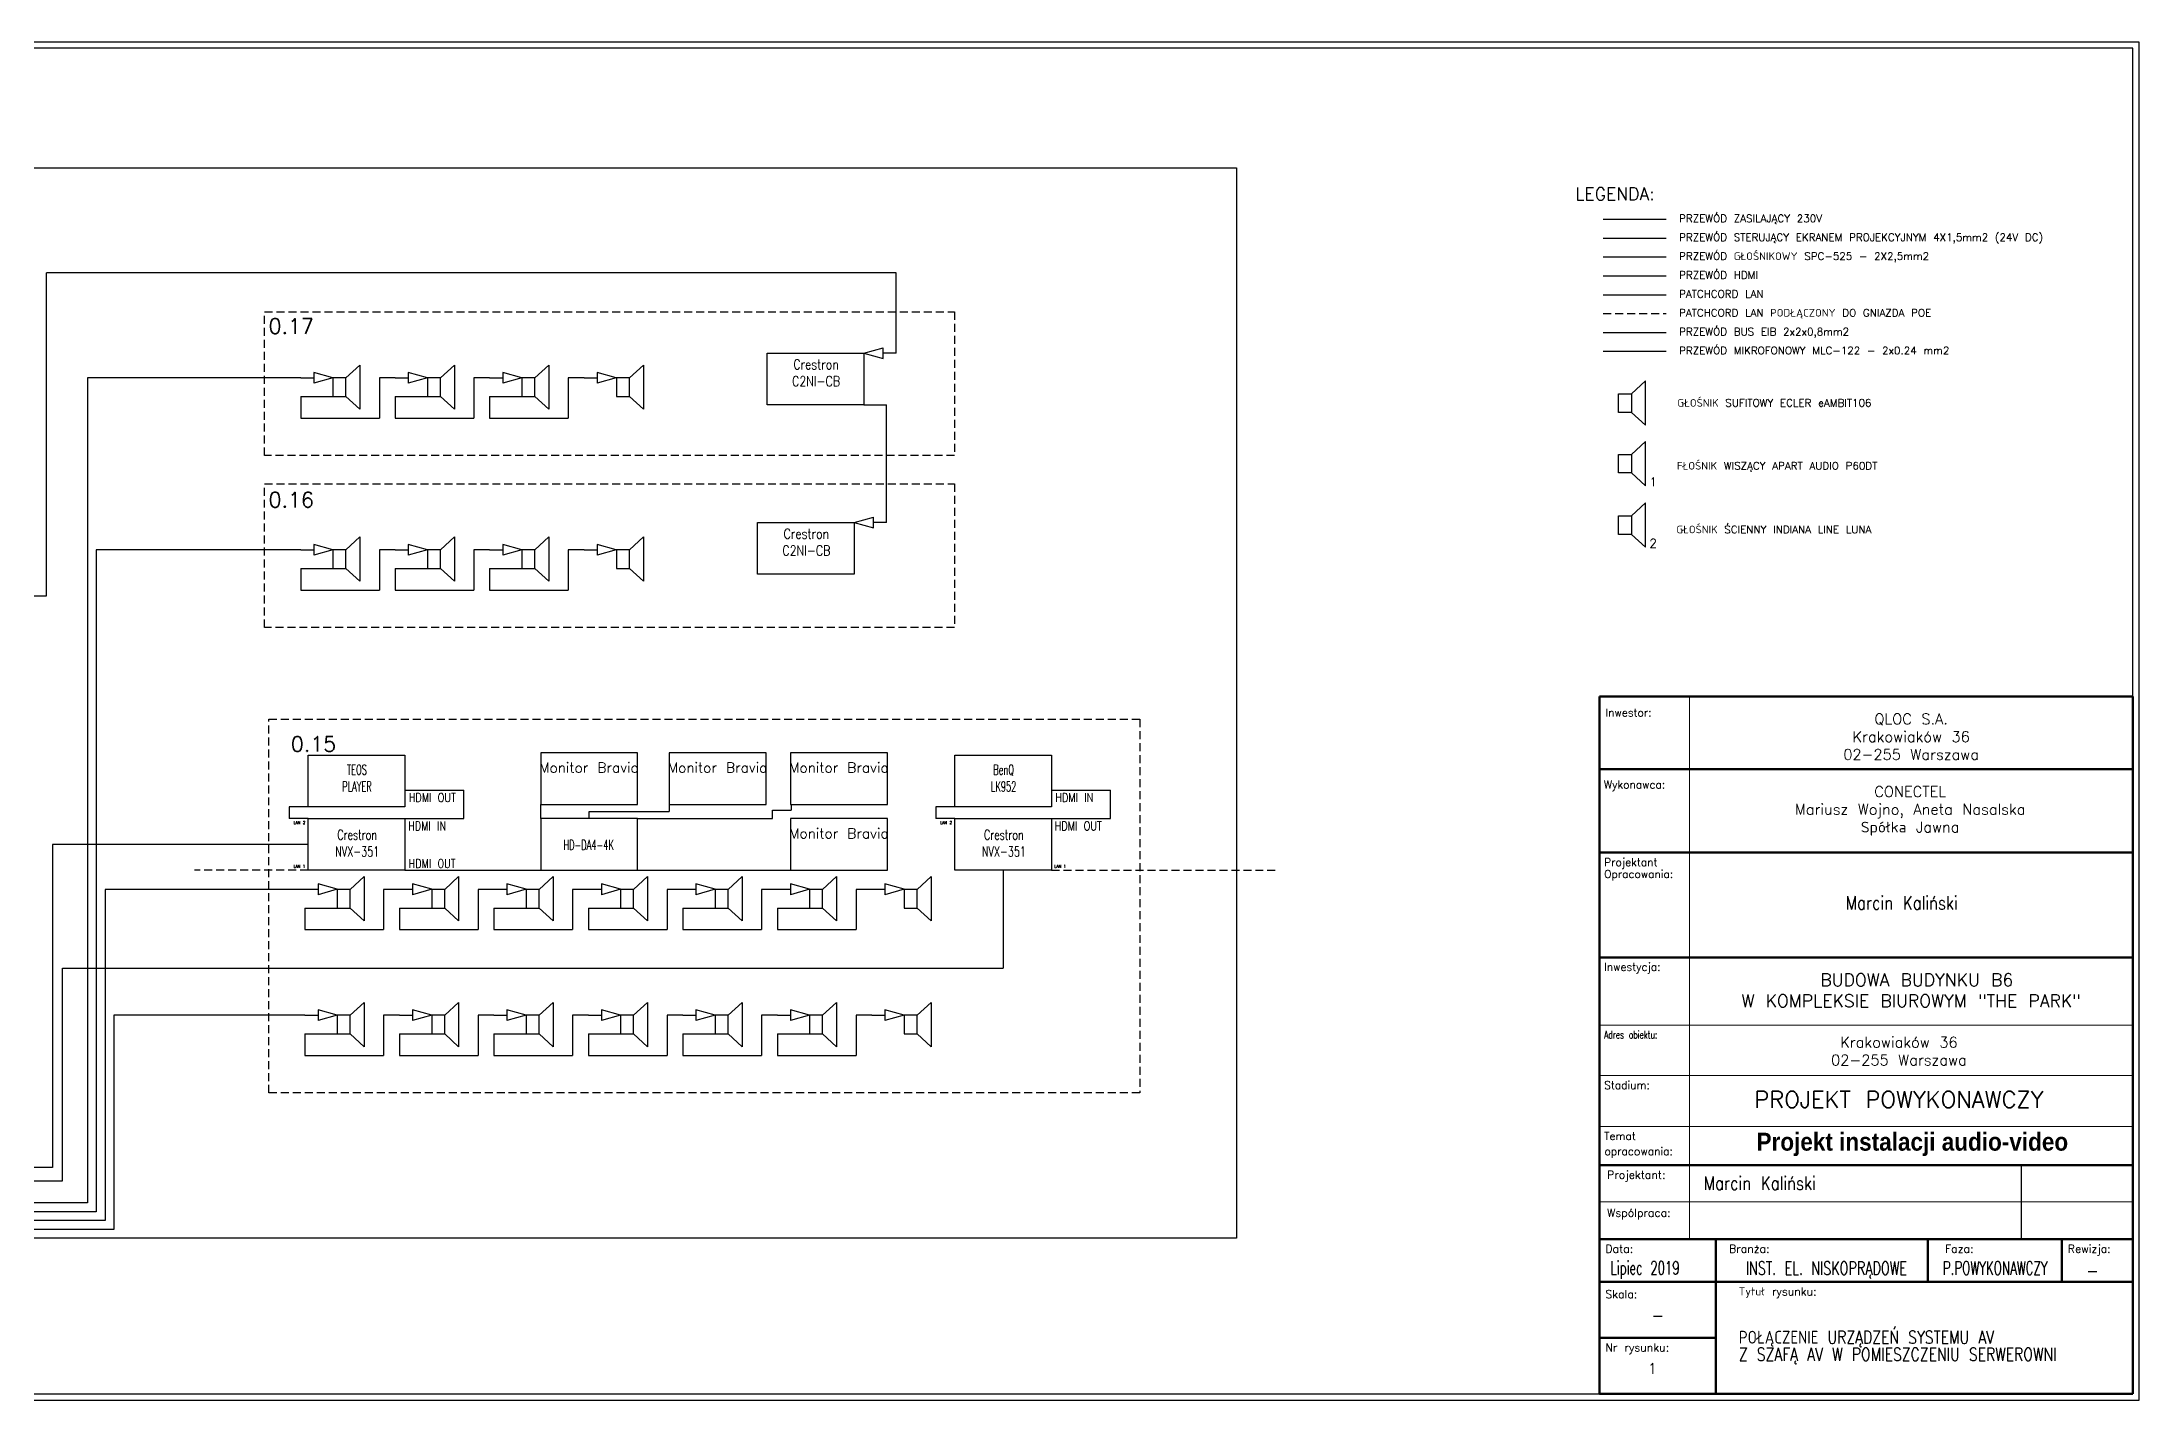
# Model space of a CAD drawing. Header units: millimetres. Extents: x 1477 to 5189, y 27 to 1106.
# Drawn here: x 3522 to 5189, y 27 to 1106 of the extents above; entities that cross this region are included whole.
import ezdxf
from ezdxf.enums import TextEntityAlignment as Align

# ---------------------------------------------------------------- set-up
doc = ezdxf.new("R2010")
doc.units = ezdxf.units.MM
doc.linetypes.add('HIDDEN', pattern=[9.525, 6.35, -3.175])
for name, color, linetype in [('230V', 2, 'Continuous'), ('Głośnikowy', 4, 'Continuous'), ('HDMI', 1, 'Continuous'), ('LAN', 6, 'Continuous'), ('Magistrala', 3, 'Continuous'), ('Mikrofonowy', 5, 'Continuous'), ('Pomieszczenia', 7, 'Continuous'), ('TT_Tabelka i ramka', 7, 'Continuous'), ('Urządzenia', 7, 'Continuous')]:
    doc.layers.add(name, color=color, linetype=linetype)
doc.layers.add('druk', color=7, linetype='Continuous', plot=False)
doc.styles.get("Standard").update_dxf_attribs({"font": 'txt.shx'})

# ---------------------------------------------------------------- blocks, each defined once
blk = doc.blocks.new('Głośnik')
at = {"layer": 'Urządzenia'}
for p, q in [((1824, 811.8), (1835.1, 822)), ((1835.1, 786.8), (1835.1, 822)), ((1824, 797), (1835.1, 786.8))]:
    blk.add_line(p, q, dxfattribs=at)
blk.add_lwpolyline([(1813.7, 811.8), (1824, 811.8), (1824, 797), (1813.7, 797)], close=True, dxfattribs=at)
blk = doc.blocks.new('Grot_G')
at = {"layer": 'Głośnikowy'}
for p, q in [((1977.4, 1013.3), (1992.6, 1017.6)), ((1992.6, 1009.1), (1992.6, 1017.6)), ((1977.4, 1013.3), (1992.6, 1009.1)), ((2003, 1013.3), (1992.6, 1013.3))]:
    blk.add_line(p, q, dxfattribs=at)
blk = doc.blocks.new('Grot')
at = {"layer": 'Magistrala'}
for p, q in [((1848.6, 384.9), (1863.9, 389.2)), ((1848.6, 384.9), (1863.9, 380.6)), ((1863.9, 380.6), (1863.9, 389.2)), ((1874.2, 384.9), (1863.9, 384.9))]:
    blk.add_line(p, q, dxfattribs=at)

msp = doc.modelspace()

# ---------------------------------------------------------------- linework, layer by layer
at = {"linetype": 'HIDDEN'}
for points in [[(3698.9, 891.7), (4247.2, 891.7), (4247.2, 777.5), (3698.9, 777.5)], [(3698.9, 755), (4247.2, 755), (4247.2, 640.9), (3698.9, 640.9)], [(3702.3, 568), (4394.5, 568), (4394.5, 271), (3702.3, 271)]]:
    msp.add_lwpolyline(points, close=True, dxfattribs=at)
at = {"layer": '230V'}
msp.add_line((4762.6, 965.4), (4812.7, 965.4), dxfattribs=at)
at = {"layer": '230V', "color": 30}
msp.add_line((4762.6, 950.4), (4812.7, 950.4), dxfattribs=at)
at = {"layer": 'druk'}
msp.add_lwpolyline([(1477.5, 27), (5188.5, 27), (5188.5, 1106.2), (1477.5, 1106.2)], close=True, dxfattribs=at)
at = {"layer": 'Głośnikowy'}
for p, q in [((2927.3, 1006.3), (4471.3, 1006.3)), ((4471.3, 1006.3), (4471.3, 155.6)), ((4762.6, 935.4), (4812.7, 935.4)), ((3727.6, 839.3), (3558.1, 839.3)), ((3558.1, 839.3), (3558.1, 183.6)), ((3790.1, 839.3), (3790.1, 807.3)), ((3802.7, 839.3), (3790.1, 839.3)), ((3865.2, 839.3), (3865.2, 807.3)), ((3877.7, 839.3), (3865.2, 839.3)), ((3940.2, 839.3), (3940.2, 807.3)), ((3952.8, 839.3), (3940.2, 839.3)), ((3727.6, 824.5), (3727.6, 807.3)), ((3727.6, 824.5), (3753.2, 824.5)), ((3802.7, 824.5), (3802.7, 807.3)), ((3802.7, 824.5), (3828.3, 824.5)), ((3877.7, 824.5), (3877.7, 807.3)), ((3877.7, 824.5), (3903.4, 824.5)), ((3727.6, 807.3), (3790.1, 807.3)), ((3802.7, 807.3), (3865.2, 807.3)), ((3877.7, 807.3), (3940.2, 807.3)), ((3727.6, 702.7), (3565.1, 702.7)), ((3565.1, 702.7), (3565.1, 176.6)), ((3790.1, 702.7), (3790.1, 670.6)), ((3802.7, 702.7), (3790.1, 702.7)), ((3865.2, 702.7), (3865.2, 670.6)), ((3877.7, 702.7), (3865.2, 702.7)), ((3940.2, 702.7), (3940.2, 670.6)), ((3952.8, 702.7), (3940.2, 702.7)), ((3727.6, 687.9), (3727.6, 670.6)), ((3727.6, 687.9), (3753.2, 687.9)), ((3802.7, 687.9), (3802.7, 670.6)), ((3802.7, 687.9), (3828.3, 687.9)), ((3877.7, 687.9), (3877.7, 670.6)), ((3877.7, 687.9), (3903.4, 687.9)), ((3727.6, 670.6), (3790.1, 670.6)), ((3802.7, 670.6), (3865.2, 670.6)), ((3877.7, 670.6), (3940.2, 670.6)), ((3731, 432.8), (3572.1, 432.8)), ((3572.1, 432.8), (3572.1, 169.6)), ((3731, 418), (3731, 400.8)), ((3731, 418), (3756.6, 418)), ((3793.5, 432.8), (3793.5, 400.8)), ((3806.1, 432.8), (3793.5, 432.8)), ((3806.1, 418), (3806.1, 400.8)), ((3806.1, 418), (3831.7, 418)), ((3868.5, 432.8), (3868.5, 400.8)), ((3881.1, 432.8), (3868.5, 432.8)), ((3881.1, 418), (3881.1, 400.8)), ((3881.1, 418), (3906.8, 418)), ((3943.6, 432.8), (3943.6, 400.8)), ((3956.2, 432.8), (3943.6, 432.8)), ((3956.2, 418), (3956.2, 400.8)), ((3956.2, 418), (3981.9, 418)), ((4018.7, 432.8), (4018.7, 400.8)), ((4031.3, 432.8), (4018.7, 432.8)), ((4031.3, 418), (4031.3, 400.8)), ((4031.3, 418), (4057, 418)), ((4093.8, 432.8), (4093.8, 400.8)), ((4106.4, 432.8), (4093.8, 432.8)), ((4106.4, 418), (4106.4, 400.8)), ((4106.4, 418), (4132, 418)), ((4168.9, 432.8), (4168.9, 400.8)), ((4181.5, 432.8), (4168.9, 432.8)), ((3731, 400.8), (3793.5, 400.8)), ((3806.1, 400.8), (3868.5, 400.8)), ((3881.1, 400.8), (3943.6, 400.8)), ((3956.2, 400.8), (4018.7, 400.8)), ((4031.3, 400.8), (4093.8, 400.8)), ((4106.4, 400.8), (4168.9, 400.8)), ((3731, 332.8), (3579.1, 332.8)), ((3579.1, 332.8), (3579.1, 162.6)), ((3731, 318), (3731, 300.8)), ((3731, 318), (3756.6, 318)), ((3793.5, 332.8), (3793.5, 300.8)), ((3806.1, 332.8), (3793.5, 332.8)), ((3806.1, 318), (3806.1, 300.8)), ((3806.1, 318), (3831.7, 318)), ((3868.5, 332.8), (3868.5, 300.8)), ((3881.1, 332.8), (3868.5, 332.8)), ((3881.1, 318), (3881.1, 300.8)), ((3881.1, 318), (3906.8, 318)), ((3943.6, 332.8), (3943.6, 300.8)), ((3956.2, 332.8), (3943.6, 332.8)), ((3956.2, 318), (3956.2, 300.8)), ((3956.2, 318), (3981.9, 318)), ((4018.7, 332.8), (4018.7, 300.8)), ((4031.3, 332.8), (4018.7, 332.8)), ((4031.3, 318), (4031.3, 300.8)), ((4031.3, 318), (4057, 318)), ((4093.8, 332.8), (4093.8, 300.8)), ((4106.4, 332.8), (4093.8, 332.8)), ((4106.4, 318), (4106.4, 300.8)), ((4106.4, 318), (4132, 318)), ((4168.9, 332.8), (4168.9, 300.8)), ((4181.5, 332.8), (4168.9, 332.8)), ((3731, 300.8), (3793.5, 300.8)), ((3806.1, 300.8), (3868.5, 300.8)), ((3881.1, 300.8), (3943.6, 300.8)), ((3956.2, 300.8), (4018.7, 300.8)), ((4031.3, 300.8), (4093.8, 300.8)), ((4106.4, 300.8), (4168.9, 300.8)), ((3558.1, 183.6), (2450, 183.6)), ((3572.1, 169.6), (2436, 169.6)), ((3565.1, 176.6), (2443, 176.6)), ((4471.3, 155.6), (2422, 155.6)), ((3579.1, 162.6), (2429, 162.6))]:
    msp.add_line(p, q, dxfattribs=at)
at = {"layer": 'HDMI'}
for p, q in [((4762.6, 920.4), (4812.7, 920.4)), ((3810.4, 511.6), (3857.1, 511.6)), ((3857.1, 489), (3857.1, 511.6)), ((3918.3, 489), (3918.3, 500.3)), ((4020.5, 500.3), (4020.5, 494.7)), ((4117.4, 500), (4117.4, 495.8)), ((4324.3, 511.6), (4371, 511.6)), ((4371, 489), (4371, 511.6)), ((3810.4, 489), (3857.1, 489)), ((3956.7, 489), (3956.7, 494.7)), ((3956.7, 494.7), (4020.5, 494.7)), ((3995.2, 489), (4102.6, 489)), ((4102.6, 489), (4102.6, 495.8)), ((4102.6, 495.8), (4117.4, 495.8)), ((4324.3, 489), (4371, 489)), ((3810.4, 448), (3918.3, 448)), ((3995.2, 448), (4116.9, 448))]:
    msp.add_line(p, q, dxfattribs=at)
at = {"layer": 'LAN'}
for p, q in [((4762.6, 905.4), (4812.7, 905.4)), ((3733.5, 498.5), (3718.3, 498.5)), ((3718.3, 498.5), (3718.3, 489)), ((3733.5, 489), (3718.3, 489)), ((4247.4, 498.5), (4232.2, 498.5)), ((4232.2, 498.5), (4232.2, 489)), ((4247.4, 489), (4232.2, 489))]:
    msp.add_line(p, q, dxfattribs=at)
at = {"layer": 'LAN', "linetype": 'HIDDEN'}
for p, q in [((4762.6, 890.4), (4812.7, 890.4)), ((3733.5, 448), (3643.3, 448)), ((4324.3, 448), (4502.9, 448))]:
    msp.add_line(p, q, dxfattribs=at)
at = {"layer": 'Magistrala'}
for p, q in [((3525.5, 666.1), (3525.5, 922.7)), ((4200.9, 922.7), (3525.5, 922.7)), ((4200.9, 858.9), (4200.9, 922.7)), ((4762.6, 875.4), (4812.7, 875.4)), ((4175.2, 817.9), (4193.2, 817.9)), ((4193.2, 724.3), (4193.2, 817.9)), ((3444.6, 666.1), (3525.5, 666.1))]:
    msp.add_line(p, q, dxfattribs=at)
at = {"layer": 'Mikrofonowy'}
for p, q in [((4762.6, 860.4), (4812.7, 860.4)), ((3733.5, 468.5), (3530.4, 468.5)), ((3530.4, 468.5), (3530.4, 211.9)), ((4285.8, 448), (4285.8, 370.1)), ((3538.2, 201.3), (3538.2, 370.1)), ((3538.2, 370.1), (4285.8, 370.1)), ((2859.4, 201.3), (3538.2, 201.3)), ((3530.4, 211.9), (2867, 211.9))]:
    msp.add_line(p, q, dxfattribs=at)
at = {"layer": 'Pomieszczenia'}
msp.add_lwpolyline([(1482.5, 32), (5183.5, 32), (5183.5, 1101.2), (1482.5, 1101.2)], close=True, dxfattribs=at)
at = {"layer": 'TT_Tabelka i ramka', "lineweight": 50}
for p, q in [((5183.5, 586.1), (4759.6, 586.1)), ((4759.6, 586.1), (4759.6, 314.2)), ((5183.5, 224.7), (5183.5, 586.1)), ((5183.5, 528.4), (4759.6, 528.4)), ((5183.5, 462), (4759.6, 462)), ((5183.5, 378.8), (4759.6, 378.8)), ((4759.6, 333.7), (4759.6, 154.9)), ((4759.6, 314.2), (4759.6, 284.5)), ((5183.5, 243.9), (5183.5, 273.6)), ((5183.5, 154.9), (5183.5, 244.2)), ((5183.5, 213.7), (4759.6, 213.7)), ((5183.5, 154.9), (4759.6, 154.9)), ((4759.6, 154.9), (4759.6, 32)), ((4852.1, 32), (4852.1, 154.9)), ((5020.7, 121), (5020.7, 154.9)), ((5127.2, 121), (5127.2, 154.9)), ((5183.5, 32), (5183.5, 154.9)), ((5183.5, 121), (4759.6, 121)), ((4759.6, 76.5), (4852.1, 76.5)), ((5183.5, 32), (4759.6, 32))]:
    msp.add_line(p, q, dxfattribs=at)
at = {"layer": 'TT_Tabelka i ramka', "lineweight": 13}
for p, q in [((4831.3, 244.5), (4831.3, 586.1)), ((5183.5, 324.9), (4759.6, 324.9)), ((5183.5, 284.8), (4759.6, 284.8)), ((4831.3, 156), (4831.3, 273.6)), ((5183.5, 244.5), (4759.6, 244.5)), ((5183.5, 184.6), (4759.6, 184.6))]:
    msp.add_line(p, q, dxfattribs=at)
at = {"layer": 'TT_Tabelka i ramka'}
msp.add_line((5095.1, 154.9), (5095.1, 213.7), dxfattribs=at)
at = {"layer": 'Urządzenia'}
for points in [[(4098.3, 858.9), (4175.2, 858.9), (4175.2, 817.9), (4098.3, 817.9)], [(4090.6, 724.3), (4167.5, 724.3), (4167.5, 683.3), (4090.6, 683.3)], [(3733.5, 539.5), (3810.4, 539.5), (3810.4, 498.5), (3733.5, 498.5)], [(3995.2, 541.3), (3918.3, 541.3), (3918.3, 500.3), (3995.2, 500.3)], [(4097.4, 541.3), (4020.5, 541.3), (4020.5, 500.3), (4097.4, 500.3)], [(4193.8, 541.3), (4116.9, 541.3), (4116.9, 500.3), (4193.8, 500.3)], [(4247.4, 539.5), (4324.3, 539.5), (4324.3, 498.5), (4247.4, 498.5)], [(3733.5, 489), (3810.4, 489), (3810.4, 448), (3733.5, 448)], [(3995.2, 489), (3918.3, 489), (3918.3, 448), (3995.2, 448)], [(4193.8, 489), (4116.9, 489), (4116.9, 448), (4193.8, 448)], [(4247.4, 489), (4324.3, 489), (4324.3, 448), (4247.4, 448)]]:
    msp.add_lwpolyline(points, close=True, dxfattribs=at)

# ---------------------------------------------------------------- block references
at = {"layer": '230V', "color": 30}
for p in [(2326.6, 474), (2318.9, 339.4)]:
    msp.add_blockref('Grot', p, dxfattribs=at)
at = {"layer": 'Głośnikowy', "rotation": 180}
for p in [(5730.6, 1852.6), (5805.7, 1852.6), (5880.7, 1852.6), (5955.8, 1852.6), (5730.6, 1716), (5805.7, 1716), (5880.7, 1716), (5955.8, 1716), (5734, 1446.2), (5809.1, 1446.2), (5884.1, 1446.2), (5959.2, 1446.2), (6034.3, 1446.2), (6109.4, 1446.2), (6184.5, 1446.2), (5734, 1346.2), (5809.1, 1346.2), (5884.1, 1346.2), (5959.2, 1346.2), (6034.3, 1346.2), (6109.4, 1346.2), (6184.5, 1346.2)]:
    msp.add_blockref('Grot_G', p, dxfattribs=at)
at = {"layer": 'Urządzenia', "xscale": -1, "rotation": 180}
for p in [(1939.5, 1636.3), (2014.6, 1636.3), (2089.7, 1636.3), (2164.8, 1636.3), (1939.5, 1499.7), (2014.6, 1499.7), (2089.7, 1499.7), (2164.8, 1499.7), (1942.9, 1229.8), (2018, 1229.8), (2093.1, 1229.8), (2168.1, 1229.8), (2243.2, 1229.8), (2318.3, 1229.8), (2393.4, 1229.8), (1942.9, 1129.8), (2018, 1129.8), (2093.1, 1129.8), (2168.1, 1129.8), (2243.2, 1129.8), (2318.3, 1129.8), (2393.4, 1129.8)]:
    msp.add_blockref('Głośnik', p, dxfattribs=at)
at = {"layer": 'Urządzenia'}
for p in [(2961.1, 14.9), (2961.1, -33.3), (2961.1, -82.1)]:
    msp.add_blockref('Głośnik', p, dxfattribs=at)

# ---------------------------------------------------------------- texts
at = {"linetype": 'HIDDEN', "char_height": 12, "width": 145.831, "attachment_point": 7}
for s, insert in [('0.17', (3702.1, 874.4)), ('0.16', (3702.1, 736.4)), ('0.15', (3719.8, 542.3))]:
    msp.add_mtext(s, dxfattribs=dict(at, insert=insert))
at = {"layer": 'HDMI', "char_height": 7, "attachment_point": 1}
for s, insert, width in [('{\\W0.8;HDMI OUT}', (3813.5, 509.3), 46.676), ('{\\W0.8;HDMI IN}', (4327.3, 509.3), 46.676), ('{\\W0.8;HDMI IN}', (3813, 486.7), 60.069), ('{\\W0.8;HDMI OUT}', (4326.8, 486.7), 60.069), ('{\\W0.8;HDMI OUT}', (3813.3, 456.8), 46.676)]:
    msp.add_mtext(s, dxfattribs=dict(at, insert=insert, width=width))
at = {"layer": 'LAN', "char_height": 2.5, "width": 51.793, "attachment_point": 1}
for s, insert in [('{\\W0.8;LAN 2}', (3721.9, 487.1)), ('{\\W0.8;LAN 2}', (4235.8, 487.1)), ('{\\W0.8;LAN 1}', (3721.9, 452.3)), ('{\\W0.8;LAN 1}', (4326.5, 452.3))]:
    msp.add_mtext(s, dxfattribs=dict(at, insert=insert))
at = {"layer": 'Pomieszczenia', "linetype": 'HIDDEN', "attachment_point": 1}
for s, insert, char_height, width in [('{\\H4x;LEGENDA:}', (4740.5, 990.5), 2.5, 263.069), ('{\\H2.4x;PRZEWÓD ZASILAJĄCY 230V}', (4823, 969), 2.5, 525.857), ('{\\H2.4x;PRZEWÓD STERUJĄCY EKRANEM PROJEKCYJNYM 4X1,5mm2 (24V DC)}', (4823, 954), 2.5, 525.857), ('{\\H2.4x;PRZEWÓD GŁOŚNIKOWY SPC-525 - 2X2,5mm2}', (4823, 939), 2.5, 525.857), ('{\\H2.4x;PRZEWÓD HDMI}', (4823, 924), 2.5, 525.857), ('{\\H2.4x;PATCHCORD LAN}', (4823, 909), 2.5, 525.857), ('{\\H2.4x;PATCHCORD LAN PODŁĄCZONY DO GNIAZDA POE}', (4823, 894), 2.5, 525.857), ('{\\H2.4x;PRZEWÓD BUS EIB 2x2x0,8mm2}', (4823, 879), 2.5, 525.857), ('{\\H2.4x;PRZEWÓD MIKROFONOWY MLC-122 - 2x0.24 mm2}', (4823, 864), 2.5, 525.857), ('{\\H2.4x;GŁOŚNIK SUFITOWY ECLER eAMBIT106}', (4821.6, 822.4), 2.5, 525.857), ('{\\H2.4x;FŁOŚNIK WISZĄCY APART AUDIO P60DT}', (4821.2, 772.4), 2.5, 525.857), ('{\\H2.8x;1}', (4799.4, 760.1), 2.5, 21.714), ('{\\H2.4x;GŁOŚNIK ŚCIENNY INDIANA LINE LUNA}', (4820.8, 721.8), 2.5, 525.857), ('{\\H2.8x;2\\P}', (4799.4, 711.3), 2.5, 21.714), ('\\pxqc;QLOC S.A.\\PKrakowiaków 36\\P02-255 Warszawa', (4831.3, 572.5), 8.477, 352.173), ('\\pxqc;CONECTEL^JMariusz Wojno, Aneta Nasalska \\PSpółka Jawna', (4831.3, 514.8), 8.477, 350.602), ('\\pxqc; BUDOWA BUDYNKU B6 \\PW KOMPLEKSIE BIUROWYM "THE PARK"', (4831.3, 365.9), 10, 352.173), ('\\pxqc;\\PKrakowiaków 36\\P02-255 Warszawa', (4821.6, 329.7), 8.477, 352.173), ('1', (4798.2, 56.3), 8.48, 84.652)]:
    msp.add_mtext(s, dxfattribs=dict(at, insert=insert, char_height=char_height, width=width))
at = {"layer": 'TT_Tabelka i ramka'}
for s, height, p in [('Inwestor:', 6.19, (4764.4, 576.4)), ('Wykonawca:', 6.19, (4763.3, 519.2)), ('Projektant', 6.19, (4763.4, 457.5)), ('Opracowania:', 6.189, (4763.4, 448.1)), ('Inwestycja:', 6.189, (4763.4, 374.3)), ('Stadium:', 6.19, (4763.4, 280.3)), ('Temat', 6.19, (4763.4, 239.9)), ('opracowania:', 6.189, (4763.8, 227.8)), ('Projektant:', 6.358, (4765.8, 209.2)), ('Wspólpraca:', 6.358, (4765.8, 179)), ('Data:', 6.36, (4764.4, 150.4)), ('Branża:', 6.36, (4862.7, 150.4)), ('Faza:', 6.36, (5034.3, 150.4)), ('Rewizja:', 6.36, (5131.9, 150.4)), ('Skala:', 6.36, (4764.4, 114.3)), ('Tytuł rysunku:', 6.358, (4870.4, 116.5)), ('Nr rysunku:', 6.358, (4764.4, 72))]:
    msp.add_text(s, height=height, dxfattribs=at).set_placement(p, align=Align.TOP_LEFT)
at = {"layer": 'TT_Tabelka i ramka', "width": 0.82}
for p in [(4955.4, 416.8), (4842.6, 194.1)]:
    msp.add_text('Marcin Kaliński', height=10.597, dxfattribs=at).set_placement(p)
at = {"layer": 'TT_Tabelka i ramka', "width": 0.7}
msp.add_text('Adres obiektu:', height=6.189, dxfattribs=at).set_placement((4763.4, 320.4), align=Align.TOP_LEFT)
at = {"layer": 'TT_Tabelka i ramka'}
msp.add_text('PROJEKT POWYKONAWCZY', height=13.14, dxfattribs=at).set_placement((4997.7, 272.4), align=Align.TOP_CENTER)
for s, height, width, p in [('Lipiec 2019', 10.597, 0.64, (4795.9, 130.5)), ('INST. EL. NISKOPRĄDOWE', 10.597, 0.7, (4940, 130.5)), ('P.POWYKONAWCZY', 10.597, 0.65, (5074.2, 131.9)), ('-', 10.6, 0.82, (5151.5, 129.9)), ('-', 10.6, 0.82, (4806.1, 94.4))]:
    msp.add_text(s, height=height, dxfattribs=dict(at, width=width)).set_placement(p, align=Align.MIDDLE)
at = {"layer": 'TT_Tabelka i ramka', "insert": (4843, 239.4), "char_height": 13.14, "width": 330.67, "attachment_point": 1}
msp.add_mtext('\\pxqc;{\\H1.0833x;\\fArial|b1|i0|c238|p34;\\W0.9;Projekt instalacji audio-video}', dxfattribs=at)
at = {"layer": 'TT_Tabelka i ramka', "lineweight": 13, "insert": (4870.5, 82), "char_height": 10.173, "attachment_point": 1, "line_spacing_factor": 0.8}
msp.add_mtext('{\\W0.8;POŁĄCZENIE URZĄDZEŃ SYSTEMU AV \\PZ SZAFĄ AV W POMIESZCZENIU SERWEROWNI}', dxfattribs=at)
at = {"layer": 'Urządzenia', "linetype": 'HIDDEN'}
for s, insert, char_height, width, attachment_point in [('\\pxqc;{\\W0.8;Crestron \\PC2NI-CB}', (4098.8, 854), 8, 76.701, 1), ('\\pxqc;{\\W0.8;Crestron \\PC2NI-CB}', (4091.1, 719.4), 8, 76.701, 1), ('\\pxqc;{\\H0.66667x;Monitor Bravia}', (3995.2, 533.6), 12, 77.046, 3), ('\\pxqc;{\\H0.66667x;Monitor Bravia}', (4097.4, 533.6), 12, 77.046, 3), ('\\pxqc;{\\H0.66667x;Monitor Bravia}', (4193.8, 533.6), 12, 77.046, 3), ('\\pxqc;{\\H0.66667x;\\W0.6;TEOS\\PPLAYER}', (3733.5, 531.9), 12, 77.617, 1), ('\\pxqc;{\\H0.66667x;\\W0.6;BenQ\\PLK952}', (4247.4, 531.9), 12, 77.617, 1), ('\\pxqc;{\\H0.66667x;\\W0.7;Crestron\\PNVX-351}', (3725.2, 480.2), 12, 94.574, 1), ('\\pxqc;{\\H0.66667x;\\W0.6;HD-DA4-4K}', (3995.2, 472.1), 12, 77.617, 3), ('\\pxqc;{\\H0.66667x;Monitor Bravia}', (4193.8, 481.3), 12, 77.046, 3), ('\\pxqc;{\\H0.66667x;\\W0.7;Crestron\\PNVX-351}', (4239.1, 480.2), 12, 94.574, 1)]:
    msp.add_mtext(s, dxfattribs=dict(at, insert=insert, char_height=char_height, width=width, attachment_point=attachment_point))

doc.saveas('drawing.dxf')
